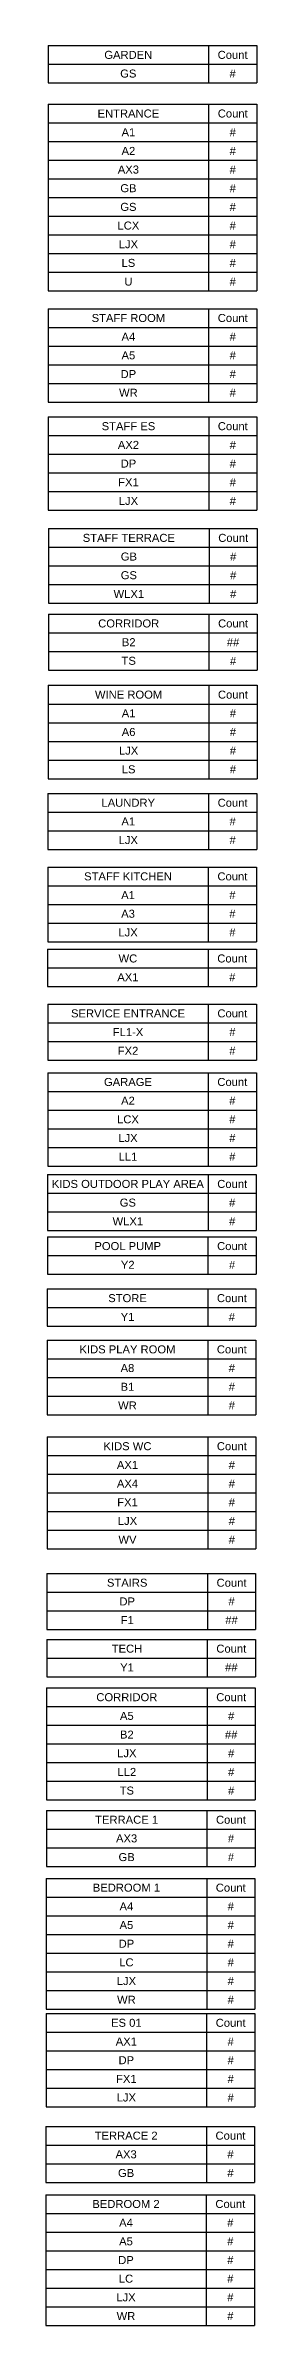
# Model space of a CAD drawing. Header units: millimetres. Extents: x 47511 to 319330, y -16764 to 12078.
# Drawn here: x 47514 to 47593, y 3119 to 3974 of the extents above; entities that cross this region are included whole.
import ezdxf

# ---------------------------------------------------------------- set-up
doc = ezdxf.new("R2010")
doc.units = ezdxf.units.MM
doc.layers.add('E-LUM-DL', color=131, linetype='Continuous', lineweight=30)
doc.styles.get("Standard").update_dxf_attribs({"font": 'arial.ttf', "height": 3})

# ---------------------------------------------------------------- blocks, each defined once
blk = doc.blocks.new('*T3377')
at = {"layer": 'E-LUM-DL', "color": 0, "linetype": 'ByBlock', "lineweight": -2, "ltscale": 10, "transparency": 16777216}
for p, q in [((0, 0), (78, 0)), ((0, 0), (0, -14)), ((60, 0), (60, -14)), ((78, 0), (78, -14)), ((0, -7), (78, -7)), ((0, -14), (78, -14))]:
    blk.add_line(p, q, dxfattribs=at)
at = {"layer": 'E-LUM-DL', "color": 0, "ltscale": 10, "transparency": 16777216, "char_height": 3, "attachment_point": 5}
for s, insert, width in [('GARDEN', (30, -3.5), 57), ('Count', (69, -3.5), 15), ('GS', (30, -10.5), 57), ('#', (69, -10.5), 15)]:
    blk.add_mtext(s, dxfattribs=dict(at, insert=insert, width=width))
blk = doc.blocks.new('*T3378')
at = {"layer": 'E-LUM-DL', "color": 0, "linetype": 'ByBlock', "lineweight": -2, "ltscale": 10, "transparency": 16777216}
for p, q in [((0, 0), (78, 0)), ((0, 0), (0, -70)), ((60, 0), (60, -70)), ((78, 0), (78, -70)), ((0, -7), (78, -7)), ((0, -14), (78, -14)), ((0, -21), (78, -21)), ((0, -28), (78, -28)), ((0, -35), (78, -35)), ((0, -42), (78, -42)), ((0, -49), (78, -49)), ((0, -56), (78, -56)), ((0, -63), (78, -63)), ((0, -70), (78, -70))]:
    blk.add_line(p, q, dxfattribs=at)
at = {"layer": 'E-LUM-DL', "color": 0, "ltscale": 10, "transparency": 16777216, "char_height": 3, "attachment_point": 5}
for s, insert, width in [('ENTRANCE', (30, -3.5), 57), ('Count', (69, -3.5), 15), ('A1', (30, -10.5), 57), ('A2', (30, -17.5), 57), ('#', (69, -10.5), 15), ('#', (69, -17.5), 15), ('AX3', (30, -24.5), 57), ('#', (69, -24.5), 15), ('GB', (30, -31.5), 57), ('#', (69, -31.5), 15), ('GS', (30, -38.5), 57), ('#', (69, -38.5), 15), ('LCX', (30, -45.5), 57), ('LJX', (30, -52.5), 57), ('#', (69, -45.5), 15), ('#', (69, -52.5), 15), ('LS', (30, -59.5), 57), ('#', (69, -59.5), 15), ('U', (30, -66.5), 57), ('#', (69, -66.5), 15)]:
    blk.add_mtext(s, dxfattribs=dict(at, insert=insert, width=width))
blk = doc.blocks.new('*T3379')
at = {"layer": 'E-LUM-DL', "color": 0, "linetype": 'ByBlock', "lineweight": -2, "ltscale": 10, "transparency": 16777216}
for p, q in [((0, 0), (78, 0)), ((0, 0), (0, -35)), ((60, 0), (60, -35)), ((78, 0), (78, -35)), ((0, -7), (78, -7)), ((0, -14), (78, -14)), ((0, -21), (78, -21)), ((0, -28), (78, -28)), ((0, -35), (78, -35))]:
    blk.add_line(p, q, dxfattribs=at)
at = {"layer": 'E-LUM-DL', "color": 0, "ltscale": 10, "transparency": 16777216, "char_height": 3, "attachment_point": 5}
for s, insert, width in [('STAFF ROOM', (30, -3.5), 57), ('Count', (69, -3.5), 15), ('A4', (30, -10.5), 57), ('A5', (30, -17.5), 57), ('#', (69, -10.5), 15), ('#', (69, -17.5), 15), ('DP', (30, -24.5), 57), ('#', (69, -24.5), 15), ('WR', (30, -31.5), 57), ('#', (69, -31.5), 15)]:
    blk.add_mtext(s, dxfattribs=dict(at, insert=insert, width=width))
blk = doc.blocks.new('*T3380')
at = {"layer": 'E-LUM-DL', "color": 0, "linetype": 'ByBlock', "lineweight": -2, "ltscale": 10, "transparency": 16777216}
for p, q in [((0, 0), (78, 0)), ((0, 0), (0, -35)), ((60, 0), (60, -35)), ((78, 0), (78, -35)), ((0, -7), (78, -7)), ((0, -14), (78, -14)), ((0, -21), (78, -21)), ((0, -28), (78, -28)), ((0, -35), (78, -35))]:
    blk.add_line(p, q, dxfattribs=at)
at = {"layer": 'E-LUM-DL', "color": 0, "ltscale": 10, "transparency": 16777216, "char_height": 3, "attachment_point": 5}
for s, insert, width in [('STAFF ES', (30, -3.5), 57), ('Count', (69, -3.5), 15), ('AX2', (30, -10.5), 57), ('DP', (30, -17.5), 57), ('#', (69, -10.5), 15), ('#', (69, -17.5), 15), ('FX1', (30, -24.5), 57), ('#', (69, -24.5), 15), ('LJX', (30, -31.5), 57), ('#', (69, -31.5), 15)]:
    blk.add_mtext(s, dxfattribs=dict(at, insert=insert, width=width))
blk = doc.blocks.new('*T3381')
at = {"layer": 'E-LUM-DL', "color": 0, "linetype": 'ByBlock', "lineweight": -2, "ltscale": 10, "transparency": 16777216}
for p, q in [((0, 0), (78, 0)), ((0, 0), (0, -28)), ((60, 0), (60, -28)), ((78, 0), (78, -28)), ((0, -7), (78, -7)), ((0, -14), (78, -14)), ((0, -21), (78, -21)), ((0, -28), (78, -28))]:
    blk.add_line(p, q, dxfattribs=at)
at = {"layer": 'E-LUM-DL', "color": 0, "ltscale": 10, "transparency": 16777216, "char_height": 3, "attachment_point": 5}
for s, insert, width in [('STAFF TERRACE', (30, -3.5), 57), ('Count', (69, -3.5), 15), ('GB', (30, -10.5), 57), ('GS', (30, -17.5), 57), ('#', (69, -10.5), 15), ('#', (69, -17.5), 15), ('WLX1', (30, -24.5), 57), ('#', (69, -24.5), 15)]:
    blk.add_mtext(s, dxfattribs=dict(at, insert=insert, width=width))
blk = doc.blocks.new('*T3382')
at = {"layer": 'E-LUM-DL', "color": 0, "linetype": 'ByBlock', "lineweight": -2, "ltscale": 10, "transparency": 16777216}
for p, q in [((0, 0), (78, 0)), ((0, 0), (0, -21)), ((60, 0), (60, -21)), ((78, 0), (78, -21)), ((0, -7), (78, -7)), ((0, -14), (78, -14)), ((0, -21), (78, -21))]:
    blk.add_line(p, q, dxfattribs=at)
at = {"layer": 'E-LUM-DL', "color": 0, "ltscale": 10, "transparency": 16777216, "char_height": 3, "attachment_point": 5}
for s, insert, width in [('CORRIDOR', (30, -3.5), 57), ('Count', (69, -3.5), 15), ('TS', (30, -17.5), 57), ('B2', (30, -10.5), 57), ('##', (69, -10.5), 15), ('#', (69, -17.5), 15)]:
    blk.add_mtext(s, dxfattribs=dict(at, insert=insert, width=width))
blk = doc.blocks.new('*T3383')
at = {"layer": 'E-LUM-DL', "color": 0, "linetype": 'ByBlock', "lineweight": -2, "ltscale": 10, "transparency": 16777216}
for p, q in [((0, 0), (78, 0)), ((0, 0), (0, -35)), ((60, 0), (60, -35)), ((78, 0), (78, -35)), ((0, -7), (78, -7)), ((0, -14), (78, -14)), ((0, -21), (78, -21)), ((0, -28), (78, -28)), ((0, -35), (78, -35))]:
    blk.add_line(p, q, dxfattribs=at)
at = {"layer": 'E-LUM-DL', "color": 0, "ltscale": 10, "transparency": 16777216, "char_height": 3, "attachment_point": 5}
for s, insert, width in [('WINE ROOM', (30, -3.5), 57), ('Count', (69, -3.5), 15), ('A1', (30, -10.5), 57), ('A6', (30, -17.5), 57), ('#', (69, -10.5), 15), ('#', (69, -17.5), 15), ('LJX', (30, -24.5), 57), ('#', (69, -24.5), 15), ('LS', (30, -31.5), 57), ('#', (69, -31.5), 15)]:
    blk.add_mtext(s, dxfattribs=dict(at, insert=insert, width=width))
blk = doc.blocks.new('*T3384')
at = {"layer": 'E-LUM-DL', "color": 0, "linetype": 'ByBlock', "lineweight": -2, "ltscale": 10, "transparency": 16777216}
for p, q in [((0, 0), (78, 0)), ((0, 0), (0, -21)), ((60, 0), (60, -21)), ((78, 0), (78, -21)), ((0, -7), (78, -7)), ((0, -14), (78, -14)), ((0, -21), (78, -21))]:
    blk.add_line(p, q, dxfattribs=at)
at = {"layer": 'E-LUM-DL', "color": 0, "ltscale": 10, "transparency": 16777216, "char_height": 3, "attachment_point": 5}
for s, insert, width in [('LAUNDRY', (30, -3.5), 57), ('Count', (69, -3.5), 15), ('LJX', (30, -17.5), 57), ('A1', (30, -10.5), 57), ('#', (69, -10.5), 15), ('#', (69, -17.5), 15)]:
    blk.add_mtext(s, dxfattribs=dict(at, insert=insert, width=width))
blk = doc.blocks.new('*T3392')
at = {"layer": 'E-LUM-DL', "color": 0, "linetype": 'ByBlock', "lineweight": -2, "ltscale": 10, "transparency": 16777216}
for p, q in [((0, 0), (78, 0)), ((0, 0), (0, -28)), ((60, 0), (60, -28)), ((78, 0), (78, -28)), ((0, -7), (78, -7)), ((0, -14), (78, -14)), ((0, -21), (78, -21)), ((0, -28), (78, -28))]:
    blk.add_line(p, q, dxfattribs=at)
at = {"layer": 'E-LUM-DL', "color": 0, "ltscale": 10, "transparency": 16777216, "char_height": 3, "attachment_point": 5}
for s, insert, width in [('STAFF KITCHEN', (30, -3.5), 57), ('Count', (69, -3.5), 15), ('A1', (30, -10.5), 57), ('A3', (30, -17.5), 57), ('#', (69, -10.5), 15), ('#', (69, -17.5), 15), ('LJX', (30, -24.5), 57), ('#', (69, -24.5), 15)]:
    blk.add_mtext(s, dxfattribs=dict(at, insert=insert, width=width))
blk = doc.blocks.new('*T3393')
at = {"layer": 'E-LUM-DL', "color": 0, "linetype": 'ByBlock', "lineweight": -2, "ltscale": 10, "transparency": 16777216}
for p, q in [((0, 0), (78, 0)), ((0, 0), (0, -14)), ((60, 0), (60, -14)), ((78, 0), (78, -14)), ((0, -7), (78, -7)), ((0, -14), (78, -14))]:
    blk.add_line(p, q, dxfattribs=at)
at = {"layer": 'E-LUM-DL', "color": 0, "ltscale": 10, "transparency": 16777216, "char_height": 3, "attachment_point": 5}
for s, insert, width in [('WC', (30, -3.5), 57), ('Count', (69, -3.5), 15), ('AX1', (30, -10.5), 57), ('#', (69, -10.5), 15)]:
    blk.add_mtext(s, dxfattribs=dict(at, insert=insert, width=width))
blk = doc.blocks.new('*T3394')
at = {"layer": 'E-LUM-DL', "color": 0, "linetype": 'ByBlock', "lineweight": -2, "ltscale": 10, "transparency": 16777216}
for p, q in [((0, 0), (78, 0)), ((0, 0), (0, -21)), ((60, 0), (60, -21)), ((78, 0), (78, -21)), ((0, -7), (78, -7)), ((0, -14), (78, -14)), ((0, -21), (78, -21))]:
    blk.add_line(p, q, dxfattribs=at)
at = {"layer": 'E-LUM-DL', "color": 0, "ltscale": 10, "transparency": 16777216, "char_height": 3, "attachment_point": 5}
for s, insert, width in [('SERVICE ENTRANCE', (30, -3.5), 57), ('Count', (69, -3.5), 15), ('FL1-X', (30, -10.5), 57), ('FX2', (30, -17.5), 57), ('#', (69, -10.5), 15), ('#', (69, -17.5), 15)]:
    blk.add_mtext(s, dxfattribs=dict(at, insert=insert, width=width))
blk = doc.blocks.new('*T3395')
at = {"layer": 'E-LUM-DL', "color": 0, "linetype": 'ByBlock', "lineweight": -2, "ltscale": 10, "transparency": 16777216}
for p, q in [((0, 0), (78, 0)), ((0, 0), (0, -35)), ((60, 0), (60, -35)), ((78, 0), (78, -35)), ((0, -7), (78, -7)), ((0, -14), (78, -14)), ((0, -21), (78, -21)), ((0, -28), (78, -28)), ((0, -35), (78, -35))]:
    blk.add_line(p, q, dxfattribs=at)
at = {"layer": 'E-LUM-DL', "color": 0, "ltscale": 10, "transparency": 16777216, "char_height": 3, "attachment_point": 5}
for s, insert, width in [('GARAGE', (30, -3.5), 57), ('Count', (69, -3.5), 15), ('LCX', (30, -17.5), 57), ('A2', (30, -10.5), 57), ('#', (69, -10.5), 15), ('#', (69, -17.5), 15), ('LJX', (30, -24.5), 57), ('#', (69, -24.5), 15), ('LL1', (30, -31.5), 57), ('#', (69, -31.5), 15)]:
    blk.add_mtext(s, dxfattribs=dict(at, insert=insert, width=width))
blk = doc.blocks.new('*T3396')
at = {"layer": 'E-LUM-DL', "color": 0, "linetype": 'ByBlock', "lineweight": -2, "ltscale": 10, "transparency": 16777216}
for p, q in [((0, 0), (78, 0)), ((0, 0), (0, -21)), ((60, 0), (60, -21)), ((78, 0), (78, -21)), ((0, -7), (78, -7)), ((0, -14), (78, -14)), ((0, -21), (78, -21))]:
    blk.add_line(p, q, dxfattribs=at)
at = {"layer": 'E-LUM-DL', "color": 0, "ltscale": 10, "transparency": 16777216, "char_height": 3, "attachment_point": 5}
for s, insert, width in [('KIDS OUTDOOR PLAY AREA', (30, -3.5), 57), ('Count', (69, -3.5), 15), ('WLX1', (30, -17.5), 57), ('GS', (30, -10.5), 57), ('#', (69, -10.5), 15), ('#', (69, -17.5), 15)]:
    blk.add_mtext(s, dxfattribs=dict(at, insert=insert, width=width))
blk = doc.blocks.new('*T3397')
at = {"layer": 'E-LUM-DL', "color": 0, "linetype": 'ByBlock', "lineweight": -2, "ltscale": 10, "transparency": 16777216}
for p, q in [((0, 0), (78, 0)), ((0, 0), (0, -14)), ((60, 0), (60, -14)), ((78, 0), (78, -14)), ((0, -7), (78, -7)), ((0, -14), (78, -14))]:
    blk.add_line(p, q, dxfattribs=at)
at = {"layer": 'E-LUM-DL', "color": 0, "ltscale": 10, "transparency": 16777216, "char_height": 3, "attachment_point": 5}
for s, insert, width in [('POOL PUMP', (30, -3.5), 57), ('Count', (69, -3.5), 15), ('Y2', (30, -10.5), 57), ('#', (69, -10.5), 15)]:
    blk.add_mtext(s, dxfattribs=dict(at, insert=insert, width=width))
blk = doc.blocks.new('*T3398')
at = {"layer": 'E-LUM-DL', "color": 0, "linetype": 'ByBlock', "lineweight": -2, "ltscale": 10, "transparency": 16777216}
for p, q in [((0, 0), (78, 0)), ((0, 0), (0, -14)), ((60, 0), (60, -14)), ((78, 0), (78, -14)), ((0, -7), (78, -7)), ((0, -14), (78, -14))]:
    blk.add_line(p, q, dxfattribs=at)
at = {"layer": 'E-LUM-DL', "color": 0, "ltscale": 10, "transparency": 16777216, "char_height": 3, "attachment_point": 5}
for s, insert, width in [('STORE', (30, -3.5), 57), ('Count', (69, -3.5), 15), ('Y1', (30, -10.5), 57), ('#', (69, -10.5), 15)]:
    blk.add_mtext(s, dxfattribs=dict(at, insert=insert, width=width))
blk = doc.blocks.new('*T3399')
at = {"layer": 'E-LUM-DL', "color": 0, "linetype": 'ByBlock', "lineweight": -2, "ltscale": 10, "transparency": 16777216}
for p, q in [((0, 0), (78, 0)), ((0, 0), (0, -28)), ((60, 0), (60, -28)), ((78, 0), (78, -28)), ((0, -7), (78, -7)), ((0, -14), (78, -14)), ((0, -21), (78, -21)), ((0, -28), (78, -28))]:
    blk.add_line(p, q, dxfattribs=at)
at = {"layer": 'E-LUM-DL', "color": 0, "ltscale": 10, "transparency": 16777216, "char_height": 3, "attachment_point": 5}
for s, insert, width in [('KIDS PLAY ROOM', (30, -3.5), 57), ('Count', (69, -3.5), 15), ('A8', (30, -10.5), 57), ('B1', (30, -17.5), 57), ('#', (69, -10.5), 15), ('#', (69, -17.5), 15), ('WR', (30, -24.5), 57), ('#', (69, -24.5), 15)]:
    blk.add_mtext(s, dxfattribs=dict(at, insert=insert, width=width))
blk = doc.blocks.new('*T3400')
at = {"layer": 'E-LUM-DL', "color": 0, "linetype": 'ByBlock', "lineweight": -2, "ltscale": 10, "transparency": 16777216}
for p, q in [((0, 0), (78, 0)), ((0, 0), (0, -21)), ((60, 0), (60, -21)), ((78, 0), (78, -21)), ((0, -7), (78, -7)), ((0, -14), (78, -14)), ((0, -21), (78, -21))]:
    blk.add_line(p, q, dxfattribs=at)
at = {"layer": 'E-LUM-DL', "color": 0, "ltscale": 10, "transparency": 16777216, "char_height": 3, "attachment_point": 5}
for s, insert, width in [('STAIRS', (30, -3.5), 57), ('Count', (69, -3.5), 15), ('DP', (30, -10.5), 57), ('F1', (30, -17.5), 57), ('##', (69, -17.5), 15), ('#', (69, -10.5), 15)]:
    blk.add_mtext(s, dxfattribs=dict(at, insert=insert, width=width))
blk = doc.blocks.new('*T3401')
at = {"layer": 'E-LUM-DL', "color": 0, "linetype": 'ByBlock', "lineweight": -2, "ltscale": 10, "transparency": 16777216}
for p, q in [((0, 0), (78, 0)), ((0, 0), (0, -14)), ((60, 0), (60, -14)), ((78, 0), (78, -14)), ((0, -7), (78, -7)), ((0, -14), (78, -14))]:
    blk.add_line(p, q, dxfattribs=at)
at = {"layer": 'E-LUM-DL', "color": 0, "ltscale": 10, "transparency": 16777216, "char_height": 3, "attachment_point": 5}
for s, insert, width in [('TECH', (30, -3.5), 57), ('Count', (69, -3.5), 15), ('Y1', (30, -10.5), 57), ('##', (69, -10.5), 15)]:
    blk.add_mtext(s, dxfattribs=dict(at, insert=insert, width=width))
blk = doc.blocks.new('*T3402')
at = {"layer": 'E-LUM-DL', "color": 0, "linetype": 'ByBlock', "lineweight": -2, "ltscale": 10, "transparency": 16777216}
for p, q in [((0, 0), (78, 0)), ((0, 0), (0, -42)), ((60, 0), (60, -42)), ((78, 0), (78, -42)), ((0, -7), (78, -7)), ((0, -14), (78, -14)), ((0, -21), (78, -21)), ((0, -28), (78, -28)), ((0, -35), (78, -35)), ((0, -42), (78, -42))]:
    blk.add_line(p, q, dxfattribs=at)
at = {"layer": 'E-LUM-DL', "color": 0, "ltscale": 10, "transparency": 16777216, "char_height": 3, "attachment_point": 5}
for s, insert, width in [('CORRIDOR', (30, -3.5), 57), ('Count', (69, -3.5), 15), ('A5', (30, -10.5), 57), ('B2', (30, -17.5), 57), ('##', (69, -17.5), 15), ('#', (69, -10.5), 15), ('LJX', (30, -24.5), 57), ('#', (69, -24.5), 15), ('LL2', (30, -31.5), 57), ('#', (69, -31.5), 15), ('TS', (30, -38.5), 57), ('#', (69, -38.5), 15)]:
    blk.add_mtext(s, dxfattribs=dict(at, insert=insert, width=width))
blk = doc.blocks.new('*T3403')
at = {"layer": 'E-LUM-DL', "color": 0, "linetype": 'ByBlock', "lineweight": -2, "ltscale": 10, "transparency": 16777216}
for p, q in [((0, 0), (78, 0)), ((0, 0), (0, -21)), ((60, 0), (60, -21)), ((78, 0), (78, -21)), ((0, -7), (78, -7)), ((0, -14), (78, -14)), ((0, -21), (78, -21))]:
    blk.add_line(p, q, dxfattribs=at)
at = {"layer": 'E-LUM-DL', "color": 0, "ltscale": 10, "transparency": 16777216, "char_height": 3, "attachment_point": 5}
for s, insert, width in [('TERRACE 1', (30, -3.5), 57), ('Count', (69, -3.5), 15), ('AX3', (30, -10.5), 57), ('GB', (30, -17.5), 57), ('#', (69, -10.5), 15), ('#', (69, -17.5), 15)]:
    blk.add_mtext(s, dxfattribs=dict(at, insert=insert, width=width))
blk = doc.blocks.new('*T3404')
at = {"layer": 'E-LUM-DL', "color": 0, "linetype": 'ByBlock', "lineweight": -2, "ltscale": 10, "transparency": 16777216}
for p, q in [((0, 0), (78, 0)), ((0, 0), (0, -49)), ((60, 0), (60, -49)), ((78, 0), (78, -49)), ((0, -7), (78, -7)), ((0, -14), (78, -14)), ((0, -21), (78, -21)), ((0, -28), (78, -28)), ((0, -35), (78, -35)), ((0, -42), (78, -42)), ((0, -49), (78, -49))]:
    blk.add_line(p, q, dxfattribs=at)
at = {"layer": 'E-LUM-DL', "color": 0, "ltscale": 10, "transparency": 16777216, "char_height": 3, "attachment_point": 5}
for s, insert, width in [('BEDROOM 1', (30, -3.5), 57), ('Count', (69, -3.5), 15), ('A4', (30, -10.5), 57), ('A5', (30, -17.5), 57), ('#', (69, -10.5), 15), ('#', (69, -17.5), 15), ('DP', (30, -24.5), 57), ('#', (69, -24.5), 15), ('LC', (30, -31.5), 57), ('#', (69, -31.5), 15), ('LJX', (30, -38.5), 57), ('#', (69, -38.5), 15), ('WR', (30, -45.5), 57), ('#', (69, -45.5), 15)]:
    blk.add_mtext(s, dxfattribs=dict(at, insert=insert, width=width))
blk = doc.blocks.new('*T3405')
at = {"layer": 'E-LUM-DL', "color": 0, "linetype": 'ByBlock', "lineweight": -2, "ltscale": 10, "transparency": 16777216}
for p, q in [((0, 0), (78, 0)), ((0, 0), (0, -35)), ((60, 0), (60, -35)), ((78, 0), (78, -35)), ((0, -7), (78, -7)), ((0, -14), (78, -14)), ((0, -21), (78, -21)), ((0, -28), (78, -28)), ((0, -35), (78, -35))]:
    blk.add_line(p, q, dxfattribs=at)
at = {"layer": 'E-LUM-DL', "color": 0, "ltscale": 10, "transparency": 16777216, "char_height": 3, "attachment_point": 5}
for s, insert, width in [('ES 01', (30, -3.5), 57), ('Count', (69, -3.5), 15), ('AX1', (30, -10.5), 57), ('DP', (30, -17.5), 57), ('#', (69, -10.5), 15), ('#', (69, -17.5), 15), ('FX1', (30, -24.5), 57), ('#', (69, -24.5), 15), ('LJX', (30, -31.5), 57), ('#', (69, -31.5), 15)]:
    blk.add_mtext(s, dxfattribs=dict(at, insert=insert, width=width))
blk = doc.blocks.new('*T3362')
at = {"layer": 'E-LUM-DL', "color": 0, "linetype": 'ByBlock', "lineweight": -2, "ltscale": 10, "transparency": 16777216}
for p, q in [((0, 0), (78, 0)), ((0, 0), (0, -21)), ((60, 0), (60, -21)), ((78, 0), (78, -21)), ((0, -7), (78, -7)), ((0, -14), (78, -14)), ((0, -21), (78, -21))]:
    blk.add_line(p, q, dxfattribs=at)
at = {"layer": 'E-LUM-DL', "color": 0, "ltscale": 10, "transparency": 16777216, "char_height": 3, "attachment_point": 5}
for s, insert, width in [('TERRACE 2', (30, -3.5), 57), ('Count', (69, -3.5), 15), ('AX3', (30, -10.5), 57), ('GB', (30, -17.5), 57), ('#', (69, -10.5), 15), ('#', (69, -17.5), 15)]:
    blk.add_mtext(s, dxfattribs=dict(at, insert=insert, width=width))
blk = doc.blocks.new('*T3363')
at = {"layer": 'E-LUM-DL', "color": 0, "linetype": 'ByBlock', "lineweight": -2, "ltscale": 10, "transparency": 16777216}
for p, q in [((0, 0), (78, 0)), ((0, 0), (0, -49)), ((60, 0), (60, -49)), ((78, 0), (78, -49)), ((0, -7), (78, -7)), ((0, -14), (78, -14)), ((0, -21), (78, -21)), ((0, -28), (78, -28)), ((0, -35), (78, -35)), ((0, -42), (78, -42)), ((0, -49), (78, -49))]:
    blk.add_line(p, q, dxfattribs=at)
at = {"layer": 'E-LUM-DL', "color": 0, "ltscale": 10, "transparency": 16777216, "char_height": 3, "attachment_point": 5}
for s, insert, width in [('BEDROOM 2', (30, -3.5), 57), ('Count', (69, -3.5), 15), ('A4', (30, -10.5), 57), ('A5', (30, -17.5), 57), ('#', (69, -10.5), 15), ('#', (69, -17.5), 15), ('DP', (30, -24.5), 57), ('#', (69, -24.5), 15), ('LC', (30, -31.5), 57), ('#', (69, -31.5), 15), ('LJX', (30, -38.5), 57), ('#', (69, -38.5), 15), ('WR', (30, -45.5), 57), ('#', (69, -45.5), 15)]:
    blk.add_mtext(s, dxfattribs=dict(at, insert=insert, width=width))
blk = doc.blocks.new('*T3391')
at = {"layer": 'E-LUM-DL', "color": 0, "linetype": 'ByBlock', "lineweight": -2, "ltscale": 10, "transparency": 16777216}
for p, q in [((0, 0), (78, 0)), ((0, 0), (0, -42)), ((60, 0), (60, -42)), ((78, 0), (78, -42)), ((0, -7), (78, -7)), ((0, -14), (78, -14)), ((0, -21), (78, -21)), ((0, -28), (78, -28)), ((0, -35), (78, -35)), ((0, -42), (78, -42))]:
    blk.add_line(p, q, dxfattribs=at)
at = {"layer": 'E-LUM-DL', "color": 0, "ltscale": 10, "transparency": 16777216, "char_height": 3, "attachment_point": 5}
for s, insert, width in [('KIDS WC', (30, -3.5), 57), ('Count', (69, -3.5), 15), ('AX1', (30, -10.5), 57), ('AX4', (30, -17.5), 57), ('#', (69, -10.5), 15), ('#', (69, -17.5), 15), ('FX1', (30, -24.5), 57), ('#', (69, -24.5), 15), ('LJX', (30, -31.5), 57), ('#', (69, -31.5), 15), ('WV', (30, -38.5), 57), ('#', (69, -38.5), 15)]:
    blk.add_mtext(s, dxfattribs=dict(at, insert=insert, width=width))

msp = doc.modelspace()

# ---------------------------------------------------------------- block references
for name, p in [('*T3377', (47514.71, 3973.61)), ('*T3378', (47514.75, 3951.63)), ('*T3379', (47514.75, 3874.98)), ('*T3380', (47514.77, 3834.42)), ('*T3381', (47514.92, 3792.55)), ('*T3382', (47514.87, 3760.47)), ('*T3383', (47514.82, 3733.79)), ('*T3384', (47514.7, 3693.26)), ('*T3392', (47514.62, 3665.65)), ('*T3393', (47514.57, 3634.88)), ('*T3394', (47514.61, 3614.29)), ('*T3395', (47514.59, 3588.58)), ('*T3396', (47514.55, 3550.36)), ('*T3397', (47514.5, 3527.06)), ('*T3398', (47514.43, 3507.55)), ('*T3399', (47514.4, 3488.34)), ('*T3391', (47514.41, 3452.04)), ('*T3400', (47514.3, 3400.86)), ('*T3401', (47514.22, 3376.15)), ('*T3402', (47514.17, 3357.95)), ('*T3403', (47514.09, 3312.01)), ('*T3404', (47514.01, 3286.55)), ('*T3405', (47513.98, 3235.89)), ('*T3362', (47513.9, 3193.59)), ('*T3363', (47513.85, 3167.97))]:
    msp.add_blockref(name, p)

doc.saveas('drawing.dxf')
